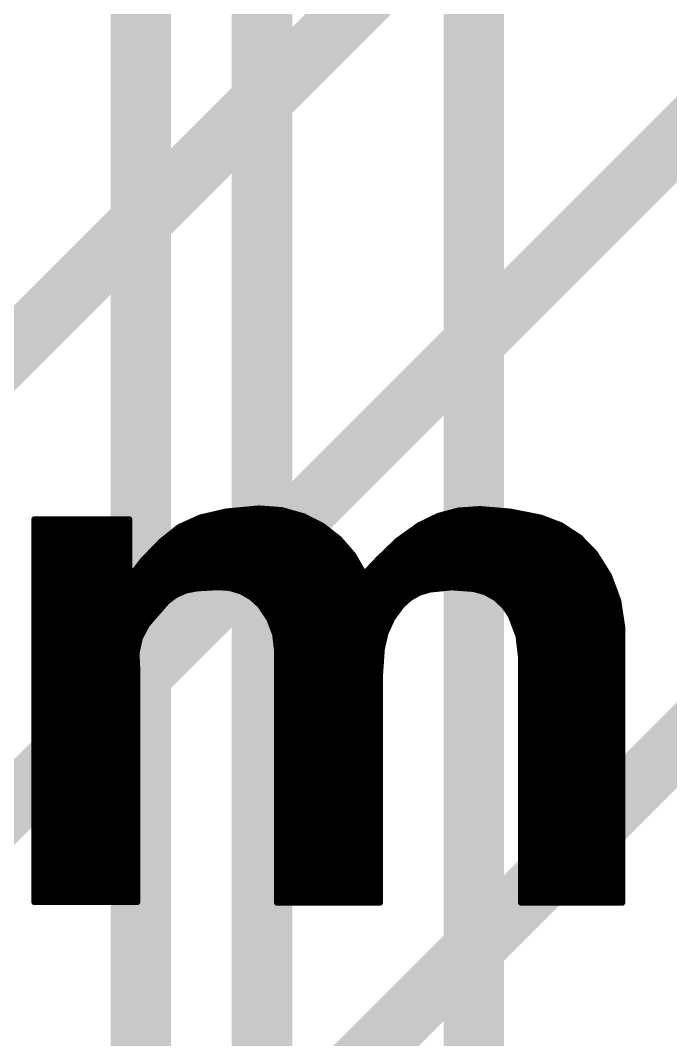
# Model space of a CAD drawing. Extents: x -28 to 79, y -1 to 63.
# Drawn here: x 41.405 to 44.133, y 23.873 to 28.148 of the extents above; entities that cross this region are included whole.
import ezdxf

# ---------------------------------------------------------------- set-up
doc = ezdxf.new("R2010")
doc.units = 0
for name, color, linetype in [('1', 12, 'CONTINUOUS'), ('16', 132, 'CONTINUOUS'), ('21', 41, 'CONTINUOUS')]:
    doc.layers.add(name, color=color, linetype=linetype)

msp = doc.modelspace()

# ---------------------------------------------------------------- linework, layer by layer
at = {"layer": '1', "const_width": 0.254}
for points in [[(41.91, 19.685), (41.91, 50.8)], [(42.418, 32.258), (42.418, 18.923)], [(43.307, 30.607), (43.307, 18.415)]]:
    msp.add_lwpolyline(points, dxfattribs=at)
at = {"layer": '16', "const_width": 0.254}
for points in [[(34.671, 20.066), (46.355, 31.75)], [(35.56, 19.05), (46.99, 30.48)], [(36.322, 17.272), (46.99, 27.94)]]:
    msp.add_lwpolyline(points, dxfattribs=at)
at = {"layer": '21', "const_width": 0.0254}
for points in [[(42.1589, 26.0629), (42.2681, 26.0883)], [(42.2574, 26.0858), (42.5302, 26.0858)], [(42.2681, 26.0883), (42.4053, 26.101)], [(42.4053, 26.101), (42.501, 26.0941)], [(42.501, 26.0941), (42.5933, 26.068)], [(42.5933, 26.068), (42.6723, 26.0277)], [(43.0759, 26.0299), (43.1564, 26.0692)], [(43.1564, 26.0692), (43.243, 26.0924)], [(43.2185, 26.0858), (43.4704, 26.0858)], [(43.243, 26.0924), (43.3324, 26.0985)], [(43.3324, 26.0985), (43.4604, 26.0878)], [(43.4604, 26.0878), (43.5864, 26.0629)], [(41.463, 24.45), (41.463, 26.0553)], [(41.463, 26.0553), (41.8617, 26.0553)], [(41.463, 26.035), (41.8617, 26.035)], [(41.8617, 26.0553), (41.8617, 25.8343)], [(42.07, 26.0225), (42.1589, 26.0629)], [(42.0975, 26.035), (42.6579, 26.035)], [(42.1534, 26.0604), (42.6082, 26.0604)], [(42.6723, 26.0277), (42.7422, 25.973)], [(42.987, 25.9661), (43.0759, 26.0299)], [(43.0863, 26.035), (43.6604, 26.035)], [(43.1384, 26.0604), (43.593, 26.0604)], [(43.5864, 26.0629), (43.673, 26.0302)], [(43.673, 26.0302), (43.7505, 25.9795)], [(41.463, 26.0096), (41.8617, 26.0096)], [(41.463, 25.9842), (41.8617, 25.9842)], [(41.9938, 25.9613), (42.07, 26.0225)], [(42.0223, 25.9842), (42.7279, 25.9842)], [(42.0539, 26.0096), (42.6954, 26.0096)], [(43.0122, 25.9842), (43.7433, 25.9842)], [(43.0476, 26.0096), (43.7045, 26.0096)], [(41.463, 25.9588), (41.8617, 25.9588)], [(41.9176, 25.8826), (41.9938, 25.9613)], [(41.9914, 25.9588), (42.7545, 25.9588)], [(42.7422, 25.973), (42.8003, 25.9061)], [(42.9082, 25.8902), (42.987, 25.9661)], [(42.9794, 25.9588), (43.7706, 25.9588)], [(43.7505, 25.9795), (43.815, 25.9131)], [(41.463, 25.9334), (41.8617, 25.9334)], [(41.463, 25.908), (41.8617, 25.908)], [(41.9422, 25.908), (42.7987, 25.908)], [(41.9668, 25.9334), (42.7766, 25.9334)], [(42.8003, 25.9061), (42.8447, 25.8293)], [(42.9267, 25.908), (43.8182, 25.908)], [(42.9531, 25.9334), (43.7953, 25.9334)], [(43.815, 25.9131), (43.8738, 25.8192)], [(41.463, 25.8826), (41.8617, 25.8826)], [(41.463, 25.8572), (41.8617, 25.8572)], [(41.8846, 25.8394), (41.9176, 25.8826)], [(41.8982, 25.8572), (42.8286, 25.8572)], [(41.9176, 25.8826), (42.8139, 25.8826)], [(42.8625, 25.842), (42.9082, 25.8902)], [(42.8769, 25.8572), (43.85, 25.8572)], [(42.901, 25.8826), (43.8341, 25.8826)], [(41.463, 25.8318), (42.8433, 25.8318)], [(41.8617, 25.8343), (41.8846, 25.8394)], [(42.8447, 25.8293), (42.8494, 25.8302)], [(42.8494, 25.8302), (42.8534, 25.8329)], [(42.8518, 25.8318), (43.8659, 25.8318)], [(42.8534, 25.8329), (42.8625, 25.842)], [(43.8738, 25.8192), (43.9125, 25.7153)], [(41.463, 25.8064), (43.8786, 25.8064)], [(41.463, 25.781), (43.888, 25.781)], [(42.2326, 25.7708), (42.1462, 25.7658)], [(42.2824, 25.7675), (42.2326, 25.7708)], [(43.2142, 25.7702), (43.1216, 25.7607)], [(43.307, 25.7632), (43.2142, 25.7702)], [(41.463, 25.7556), (42.0964, 25.7556)], [(41.463, 25.7302), (42.0462, 25.7302)], [(42.0568, 25.7382), (42.0192, 25.7099)], [(42.0999, 25.7571), (42.0568, 25.7382)], [(42.1462, 25.7658), (42.0999, 25.7571)], [(42.3303, 25.7531), (42.2824, 25.7675)], [(42.322, 25.7556), (43.105, 25.7556)], [(42.3736, 25.7284), (42.3303, 25.7531)], [(42.3705, 25.7302), (43.0478, 25.7302)], [(42.4104, 25.6946), (42.3736, 25.7284)], [(43.0781, 25.7474), (43.0385, 25.725)], [(43.1216, 25.7607), (43.0781, 25.7474)], [(43.3545, 25.7497), (43.307, 25.7632)], [(43.3336, 25.7556), (43.8975, 25.7556)], [(43.3976, 25.7256), (43.3545, 25.7497)], [(43.3893, 25.7302), (43.9069, 25.7302)], [(43.4341, 25.6923), (43.3976, 25.7256)], [(41.463, 25.7048), (42.0148, 25.7048)], [(42.0192, 25.7099), (41.9354, 25.6134)], [(42.3993, 25.7048), (43.0161, 25.7048)], [(42.4491, 25.6374), (42.4104, 25.6946)], [(43.0047, 25.6946), (42.9646, 25.6397)], [(43.0385, 25.725), (43.0047, 25.6946)], [(43.4203, 25.7048), (43.9141, 25.7048)], [(43.4619, 25.6515), (43.4341, 25.6923)], [(43.9125, 25.7153), (43.9293, 25.6057)], [(41.463, 25.6794), (41.9927, 25.6794)], [(41.463, 25.654), (41.9707, 25.654)], [(42.4207, 25.6794), (42.9936, 25.6794)], [(42.4379, 25.654), (42.9751, 25.654)], [(42.9646, 25.6397), (42.9363, 25.578)], [(43.4428, 25.6794), (43.918, 25.6794)], [(43.4602, 25.654), (43.9219, 25.654)], [(43.4941, 25.5665), (43.4619, 25.6515)], [(41.463, 25.6286), (41.9486, 25.6286)], [(41.463, 25.6032), (41.93, 25.6032)], [(41.9354, 25.6134), (41.9056, 25.5568)], [(42.4733, 25.5727), (42.4491, 25.6374)], [(42.4524, 25.6286), (42.9595, 25.6286)], [(42.4619, 25.6032), (42.9479, 25.6032)], [(43.4706, 25.6286), (43.9258, 25.6286)], [(43.4802, 25.6032), (43.9293, 25.6032)], [(43.9293, 25.6057), (43.9293, 24.4475)], [(41.463, 25.5778), (41.9166, 25.5778)], [(41.9056, 25.5568), (41.8917, 25.4944)], [(42.4714, 25.5778), (42.9363, 25.5778)], [(42.4815, 25.5041), (42.4733, 25.5727)], [(42.9363, 25.578), (42.9209, 25.5118)], [(43.4899, 25.5778), (43.9293, 25.5778)], [(43.5051, 25.4762), (43.4941, 25.5665)], [(41.463, 25.5524), (41.9046, 25.5524)], [(41.463, 25.527), (41.899, 25.527)], [(42.4757, 25.5524), (42.9304, 25.5524)], [(42.4788, 25.527), (42.9244, 25.527)], [(42.9209, 25.5118), (42.9133, 25.4)], [(43.4959, 25.5524), (43.9293, 25.5524)], [(43.4989, 25.527), (43.9293, 25.527)], [(41.463, 25.5016), (41.8933, 25.5016)], [(41.463, 25.4762), (41.8926, 25.4762)], [(41.8917, 25.4944), (41.8948, 25.4305)], [(42.4815, 24.4475), (42.4815, 25.5041)], [(42.4815, 25.5016), (42.9202, 25.5016)], [(42.4815, 25.4762), (42.9185, 25.4762)], [(43.502, 25.5016), (43.9293, 25.5016)], [(43.5051, 24.4475), (43.5051, 25.4762)], [(43.5051, 25.4762), (43.9293, 25.4762)], [(41.463, 25.4508), (41.8938, 25.4508)], [(41.8948, 25.4305), (41.8948, 24.45)], [(42.4815, 25.4508), (42.9168, 25.4508)], [(43.5051, 25.4508), (43.9293, 25.4508)], [(41.463, 25.4254), (41.8948, 25.4254)], [(41.463, 25.4), (41.8948, 25.4)], [(42.4815, 25.4254), (42.915, 25.4254)], [(42.4815, 25.4), (42.9133, 25.4)], [(42.9133, 25.4), (42.9133, 24.4475)], [(43.5051, 25.4254), (43.9293, 25.4254)], [(43.5051, 25.4), (43.9293, 25.4)], [(41.463, 25.3746), (41.8948, 25.3746)], [(41.463, 25.3492), (41.8948, 25.3492)], [(42.4815, 25.3746), (42.9133, 25.3746)], [(42.4815, 25.3492), (42.9133, 25.3492)], [(43.5051, 25.3746), (43.9293, 25.3746)], [(43.5051, 25.3492), (43.9293, 25.3492)], [(41.463, 25.3238), (41.8948, 25.3238)], [(41.463, 25.2984), (41.8948, 25.2984)], [(42.4815, 25.3238), (42.9133, 25.3238)], [(42.4815, 25.2984), (42.9133, 25.2984)], [(43.5051, 25.3238), (43.9293, 25.3238)], [(43.5051, 25.2984), (43.9293, 25.2984)], [(41.463, 25.273), (41.8948, 25.273)], [(42.4815, 25.273), (42.9133, 25.273)], [(43.5051, 25.273), (43.9293, 25.273)], [(41.463, 25.2476), (41.8948, 25.2476)], [(41.463, 25.2222), (41.8948, 25.2222)], [(42.4815, 25.2476), (42.9133, 25.2476)], [(42.4815, 25.2222), (42.9133, 25.2222)], [(43.5051, 25.2476), (43.9293, 25.2476)], [(43.5051, 25.2222), (43.9293, 25.2222)], [(41.463, 25.1968), (41.8948, 25.1968)], [(41.463, 25.1714), (41.8948, 25.1714)], [(42.4815, 25.1968), (42.9133, 25.1968)], [(42.4815, 25.1714), (42.9133, 25.1714)], [(43.5051, 25.1968), (43.9293, 25.1968)], [(43.5051, 25.1714), (43.9293, 25.1714)], [(41.463, 25.146), (41.8948, 25.146)], [(42.4815, 25.146), (42.9133, 25.146)], [(43.5051, 25.146), (43.9293, 25.146)], [(41.463, 25.1206), (41.8948, 25.1206)], [(41.463, 25.0952), (41.8948, 25.0952)], [(42.4815, 25.1206), (42.9133, 25.1206)], [(42.4815, 25.0952), (42.9133, 25.0952)], [(43.5051, 25.1206), (43.9293, 25.1206)], [(43.5051, 25.0952), (43.9293, 25.0952)], [(41.463, 25.0698), (41.8948, 25.0698)], [(41.463, 25.0444), (41.8948, 25.0444)], [(42.4815, 25.0698), (42.9133, 25.0698)], [(42.4815, 25.0444), (42.9133, 25.0444)], [(43.5051, 25.0698), (43.9293, 25.0698)], [(43.5051, 25.0444), (43.9293, 25.0444)], [(41.463, 25.019), (41.8948, 25.019)], [(42.4815, 25.019), (42.9133, 25.019)], [(43.5051, 25.019), (43.9293, 25.019)], [(41.463, 24.9936), (41.8948, 24.9936)], [(41.463, 24.9682), (41.8948, 24.9682)], [(42.4815, 24.9936), (42.9133, 24.9936)], [(42.4815, 24.9682), (42.9133, 24.9682)], [(43.5051, 24.9936), (43.9293, 24.9936)], [(43.5051, 24.9682), (43.9293, 24.9682)], [(41.463, 24.9428), (41.8948, 24.9428)], [(41.463, 24.9174), (41.8948, 24.9174)], [(42.4815, 24.9428), (42.9133, 24.9428)], [(42.4815, 24.9174), (42.9133, 24.9174)], [(43.5051, 24.9428), (43.9293, 24.9428)], [(43.5051, 24.9174), (43.9293, 24.9174)], [(41.463, 24.892), (41.8948, 24.892)], [(42.4815, 24.892), (42.9133, 24.892)], [(43.5051, 24.892), (43.9293, 24.892)], [(41.463, 24.8666), (41.8948, 24.8666)], [(41.463, 24.8412), (41.8948, 24.8412)], [(42.4815, 24.8666), (42.9133, 24.8666)], [(42.4815, 24.8412), (42.9133, 24.8412)], [(43.5051, 24.8666), (43.9293, 24.8666)], [(43.5051, 24.8412), (43.9293, 24.8412)], [(41.463, 24.8158), (41.8948, 24.8158)], [(41.463, 24.7904), (41.8948, 24.7904)], [(42.4815, 24.8158), (42.9133, 24.8158)], [(42.4815, 24.7904), (42.9133, 24.7904)], [(43.5051, 24.8158), (43.9293, 24.8158)], [(43.5051, 24.7904), (43.9293, 24.7904)], [(41.463, 24.765), (41.8948, 24.765)], [(42.4815, 24.765), (42.9133, 24.765)], [(43.5051, 24.765), (43.9293, 24.765)], [(41.463, 24.7396), (41.8948, 24.7396)], [(41.463, 24.7142), (41.8948, 24.7142)], [(42.4815, 24.7396), (42.9133, 24.7396)], [(42.4815, 24.7142), (42.9133, 24.7142)], [(43.5051, 24.7396), (43.9293, 24.7396)], [(43.5051, 24.7142), (43.9293, 24.7142)], [(41.463, 24.6888), (41.8948, 24.6888)], [(41.463, 24.6634), (41.8948, 24.6634)], [(42.4815, 24.6888), (42.9133, 24.6888)], [(42.4815, 24.6634), (42.9133, 24.6634)], [(43.5051, 24.6888), (43.9293, 24.6888)], [(43.5051, 24.6634), (43.9293, 24.6634)], [(41.463, 24.638), (41.8948, 24.638)], [(42.4815, 24.638), (42.9133, 24.638)], [(43.5051, 24.638), (43.9293, 24.638)], [(41.463, 24.6126), (41.8948, 24.6126)], [(41.463, 24.5872), (41.8948, 24.5872)], [(42.4815, 24.6126), (42.9133, 24.6126)], [(42.4815, 24.5872), (42.9133, 24.5872)], [(43.5051, 24.6126), (43.9293, 24.6126)], [(43.5051, 24.5872), (43.9293, 24.5872)], [(41.463, 24.5618), (41.8948, 24.5618)], [(41.463, 24.5364), (41.8948, 24.5364)], [(42.4815, 24.5618), (42.9133, 24.5618)], [(42.4815, 24.5364), (42.9133, 24.5364)], [(43.5051, 24.5618), (43.9293, 24.5618)], [(43.5051, 24.5364), (43.9293, 24.5364)], [(41.463, 24.511), (41.8948, 24.511)], [(41.463, 24.4856), (41.8948, 24.4856)], [(42.4815, 24.511), (42.9133, 24.511)], [(42.4815, 24.4856), (42.9133, 24.4856)], [(43.5051, 24.511), (43.9293, 24.511)], [(43.5051, 24.4856), (43.9293, 24.4856)], [(41.463, 24.4602), (41.8948, 24.4602)], [(41.8948, 24.45), (41.463, 24.45)], [(42.4815, 24.4602), (42.9133, 24.4602)], [(42.9133, 24.4475), (42.4815, 24.4475)], [(43.5051, 24.4602), (43.9293, 24.4602)], [(43.9293, 24.4475), (43.5051, 24.4475)]]:
    msp.add_lwpolyline(points, dxfattribs=at)
at = {"layer": '21', "const_width": 0.0127}
for points in [[(42.2574, 26.0922, 1), (42.2574, 26.0795)], [(42.2675, 26.0946, 1), (42.2687, 26.082)], [(42.2695, 26.0821, 1), (42.2667, 26.0945)], [(42.4058, 26.1073, 1), (42.4048, 26.0947)], [(42.4059, 26.0947, 1), (42.4047, 26.1073)], [(42.5027, 26.1002, 1), (42.4993, 26.0879)], [(42.5005, 26.0877, 1), (42.5014, 26.1004)], [(42.5302, 26.0795, 1), (42.5302, 26.0922)], [(42.5962, 26.0737, 1), (42.5904, 26.0623)], [(42.5916, 26.0619, 1), (42.595, 26.0741)], [(43.1548, 26.0753, 1), (43.1581, 26.0631)], [(43.1592, 26.0635, 1), (43.1536, 26.0749)], [(43.2185, 26.0922, 1), (43.2185, 26.0795)], [(43.2426, 26.0987, 1), (43.2434, 26.086)], [(43.2446, 26.0862, 1), (43.2414, 26.0985)], [(43.3329, 26.1048, 1), (43.3319, 26.0922)], [(43.3328, 26.0922, 1), (43.332, 26.1048)], [(43.4616, 26.094, 1), (43.4592, 26.0816)], [(43.4599, 26.0815, 1), (43.4609, 26.0941)], [(43.4704, 26.0795, 1), (43.4704, 26.0922)], [(41.463, 26.0617, 1), (41.463, 26.049)], [(41.463, 26.0414, 1), (41.463, 26.0286)], [(41.4693, 26.0553, 1), (41.4567, 26.0553)], [(41.868, 26.0553, 1), (41.8554, 26.0553)], [(41.8617, 26.049, 1), (41.8617, 26.0617)], [(41.8617, 26.0286, 1), (41.8617, 26.0414)], [(42.0975, 26.0414, 1), (42.0975, 26.0286)], [(42.1534, 26.0668, 1), (42.1534, 26.0541)], [(42.1575, 26.0691, 1), (42.1603, 26.0567)], [(42.1615, 26.0571, 1), (42.1563, 26.0687)], [(42.6082, 26.0541, 1), (42.6082, 26.0668)], [(42.6579, 26.0286, 1), (42.6579, 26.0414)], [(42.6762, 26.0327, 1), (42.6684, 26.0227)], [(42.6694, 26.022, 1), (42.6752, 26.0333)], [(43.0731, 26.0356, 1), (43.0787, 26.0242)], [(43.0796, 26.0247, 1), (43.0722, 26.0351)], [(43.0863, 26.0414, 1), (43.0863, 26.0286)], [(43.1384, 26.0668, 1), (43.1384, 26.0541)], [(43.5886, 26.0688, 1), (43.5842, 26.057)], [(43.5852, 26.0567, 1), (43.5876, 26.0691)], [(43.593, 26.0541, 1), (43.593, 26.0668)], [(43.6604, 26.0286, 1), (43.6604, 26.0414)], [(43.6765, 26.0356, 1), (43.6696, 26.0249)], [(43.6708, 26.0243, 1), (43.6753, 26.0362)], [(41.463, 26.016, 1), (41.463, 26.0033)], [(41.463, 25.9906, 1), (41.463, 25.9779)], [(41.8617, 26.0033, 1), (41.8617, 26.016)], [(41.8617, 25.9779, 1), (41.8617, 25.9906)], [(42.0223, 25.9906, 1), (42.0223, 25.9779)], [(42.0539, 26.016, 1), (42.0539, 26.0033)], [(42.0673, 26.0282, 1), (42.0726, 26.0167)], [(42.0739, 26.0175, 1), (42.066, 26.0274)], [(42.6954, 26.0033, 1), (42.6954, 26.016)], [(42.7279, 25.9779, 1), (42.7279, 25.9906)], [(43.0122, 25.9906, 1), (43.0122, 25.9779)], [(43.0476, 26.016, 1), (43.0476, 26.0033)], [(43.7045, 26.0033, 1), (43.7045, 26.016)], [(43.7433, 25.9779, 1), (43.7433, 25.9906)], [(41.463, 25.9652, 1), (41.463, 25.9524)], [(41.8617, 25.9524, 1), (41.8617, 25.9652)], [(41.9914, 25.9652, 1), (41.9914, 25.9524)], [(41.9898, 25.9663, 1), (41.9978, 25.9563)], [(41.9984, 25.9569, 1), (41.9892, 25.9657)], [(42.7469, 25.9772, 1), (42.7374, 25.9689)], [(42.7382, 25.968, 1), (42.7461, 25.978)], [(42.7545, 25.9524, 1), (42.7545, 25.9652)], [(42.9794, 25.9652, 1), (42.9794, 25.9524)], [(42.9833, 25.9713, 1), (42.9907, 25.9609)], [(42.9914, 25.9615, 1), (42.9826, 25.9707)], [(43.755, 25.9839, 1), (43.7459, 25.9751)], [(43.747, 25.9742, 1), (43.754, 25.9848)], [(43.7706, 25.9524, 1), (43.7706, 25.9652)], [(41.463, 25.9398, 1), (41.463, 25.9271)], [(41.463, 25.9144, 1), (41.463, 25.9017)], [(41.8617, 25.9271, 1), (41.8617, 25.9398)], [(41.8617, 25.9017, 1), (41.8617, 25.9144)], [(41.9422, 25.9144, 1), (41.9422, 25.9017)], [(41.9668, 25.9398, 1), (41.9668, 25.9271)], [(42.7766, 25.9271, 1), (42.7766, 25.9398)], [(42.8058, 25.9093, 1), (42.7948, 25.9029)], [(42.7955, 25.9019, 1), (42.8051, 25.9103)], [(42.7987, 25.9017, 1), (42.7987, 25.9144)], [(42.9267, 25.9144, 1), (42.9267, 25.9017)], [(42.9531, 25.9398, 1), (42.9531, 25.9271)], [(43.7953, 25.9271, 1), (43.7953, 25.9398)], [(43.8204, 25.9165, 1), (43.8096, 25.9097)], [(43.8104, 25.9087, 1), (43.8196, 25.9175)], [(43.8182, 25.9017, 1), (43.8182, 25.9144)], [(41.463, 25.889, 1), (41.463, 25.8762)], [(41.463, 25.8636, 1), (41.463, 25.8509)], [(41.8617, 25.8762, 1), (41.8617, 25.889)], [(41.8617, 25.8509, 1), (41.8617, 25.8636)], [(41.8982, 25.8636, 1), (41.8982, 25.8509)], [(41.9176, 25.889, 1), (41.9176, 25.8762)], [(41.913, 25.887, 1), (41.9222, 25.8782)], [(41.9226, 25.8787, 1), (41.9126, 25.8865)], [(42.8139, 25.8762, 1), (42.8139, 25.889)], [(42.8286, 25.8509, 1), (42.8286, 25.8636)], [(42.8769, 25.8636, 1), (42.8769, 25.8509)], [(42.901, 25.889, 1), (42.901, 25.8762)], [(42.9038, 25.8948, 1), (42.9126, 25.8856)], [(42.9128, 25.8858, 1), (42.9036, 25.8946)], [(43.8341, 25.8762, 1), (43.8341, 25.889)], [(43.85, 25.8509, 1), (43.85, 25.8636)], [(41.463, 25.8382, 1), (41.463, 25.8255)], [(41.8603, 25.8405, 1), (41.8631, 25.8281)], [(41.8554, 25.8343, 1), (41.868, 25.8343)], [(41.8796, 25.8433, 1), (41.8896, 25.8355)], [(41.886, 25.8332, 1), (41.8832, 25.8456)], [(42.8435, 25.8355, 1), (42.8459, 25.8231)], [(42.8392, 25.8261, 1), (42.8502, 25.8325)], [(42.8459, 25.8355, 1), (42.853, 25.825)], [(42.8433, 25.8255, 1), (42.8433, 25.8382)], [(42.8518, 25.8382, 1), (42.8518, 25.8255)], [(42.8489, 25.8374, 1), (42.8579, 25.8284)], [(42.8506, 25.824, 1), (42.8482, 25.8365)], [(42.8569, 25.8276, 1), (42.8499, 25.8382)], [(42.8579, 25.8464, 1), (42.8671, 25.8376)], [(42.867, 25.8375, 1), (42.858, 25.8465)], [(43.8659, 25.8255, 1), (43.8659, 25.8382)], [(43.8798, 25.8214, 1), (43.8679, 25.8169)], [(43.8685, 25.8158, 1), (43.8792, 25.8225)], [(41.463, 25.8128, 1), (41.463, 25.8)], [(41.463, 25.7874, 1), (41.463, 25.7747)], [(42.233, 25.7771, 1), (42.2322, 25.7645)], [(42.233, 25.7645, 1), (42.2322, 25.7771)], [(43.2147, 25.7765, 1), (43.2137, 25.7638)], [(43.2148, 25.7638, 1), (43.2135, 25.7765)], [(43.8786, 25.8, 1), (43.8786, 25.8128)], [(43.888, 25.7747, 1), (43.888, 25.7874)], [(41.463, 25.762, 1), (41.463, 25.7492)], [(41.463, 25.7366, 1), (41.463, 25.7238)], [(42.0462, 25.7238, 1), (42.0462, 25.7366)], [(42.0543, 25.744, 1), (42.0594, 25.7324)], [(42.0607, 25.7331, 1), (42.053, 25.7433)], [(42.0988, 25.7634, 1), (42.1011, 25.7509)], [(42.0964, 25.7492, 1), (42.0964, 25.762)], [(42.1025, 25.7513, 1), (42.0974, 25.763)], [(42.1458, 25.7721, 1), (42.1466, 25.7595)], [(42.1474, 25.7596, 1), (42.145, 25.772)], [(42.2843, 25.7736, 1), (42.2806, 25.7614)], [(42.282, 25.7612, 1), (42.2828, 25.7738)], [(42.322, 25.762, 1), (42.322, 25.7492)], [(42.3334, 25.7586, 1), (42.3271, 25.7476)], [(42.3284, 25.747, 1), (42.3321, 25.7592)], [(42.3705, 25.7366, 1), (42.3705, 25.7238)], [(42.3779, 25.7331, 1), (42.3693, 25.7237)], [(42.3705, 25.7229, 1), (42.3768, 25.7339)], [(43.0478, 25.7238, 1), (43.0478, 25.7366)], [(43.0763, 25.7534, 1), (43.08, 25.7413)], [(43.0812, 25.7418, 1), (43.075, 25.7529)], [(43.105, 25.7492, 1), (43.105, 25.762)], [(43.121, 25.767, 1), (43.1222, 25.7544)], [(43.1235, 25.7546, 1), (43.1197, 25.7668)], [(43.3087, 25.7693, 1), (43.3053, 25.7571)], [(43.3065, 25.7569, 1), (43.3075, 25.7695)], [(43.3336, 25.762, 1), (43.3336, 25.7492)], [(43.3576, 25.7552, 1), (43.3514, 25.7441)], [(43.3527, 25.7435, 1), (43.3562, 25.7558)], [(43.3893, 25.7366, 1), (43.3893, 25.7238)], [(43.4019, 25.7303, 1), (43.3933, 25.7209)], [(43.8975, 25.7492, 1), (43.8975, 25.762)], [(43.9069, 25.7238, 1), (43.9069, 25.7366)], [(41.463, 25.7112, 1), (41.463, 25.6985)], [(42.0154, 25.715, 1), (42.023, 25.7048)], [(42.024, 25.7057, 1), (42.0144, 25.7141)], [(42.0148, 25.6985, 1), (42.0148, 25.7112)], [(42.3993, 25.7112, 1), (42.3993, 25.6985)], [(42.4157, 25.6982, 1), (42.4051, 25.691)], [(42.4061, 25.6899, 1), (42.4147, 25.6993)], [(43.0005, 25.6993, 1), (43.0089, 25.6899)], [(43.0098, 25.6909, 1), (42.9996, 25.6983)], [(43.0161, 25.6985, 1), (43.0161, 25.7112)], [(43.0354, 25.7305, 1), (43.0417, 25.7195)], [(43.0428, 25.7203, 1), (43.0343, 25.7297)], [(43.3945, 25.72, 1), (43.4007, 25.7311)], [(43.4203, 25.7112, 1), (43.4203, 25.6985)], [(43.4393, 25.6959, 1), (43.4288, 25.6887)], [(43.4298, 25.6876, 1), (43.4383, 25.697)], [(43.9187, 25.7162, 1), (43.9062, 25.7143)], [(43.9065, 25.713, 1), (43.9184, 25.7175)], [(43.9141, 25.6985, 1), (43.9141, 25.7112)], [(41.463, 25.6858, 1), (41.463, 25.673)], [(41.463, 25.6604, 1), (41.463, 25.6476)], [(41.9707, 25.6476, 1), (41.9707, 25.6604)], [(41.9927, 25.673, 1), (41.9927, 25.6858)], [(42.4207, 25.6858, 1), (42.4207, 25.673)], [(42.4379, 25.6604, 1), (42.4379, 25.6476)], [(42.9704, 25.6371, 1), (42.9589, 25.6424)], [(42.9751, 25.6476, 1), (42.9751, 25.6604)], [(42.9936, 25.673, 1), (42.9936, 25.6858)], [(43.4428, 25.6858, 1), (43.4428, 25.673)], [(43.4602, 25.6604, 1), (43.4602, 25.6476)], [(43.4678, 25.6538, 1), (43.456, 25.6492)], [(43.4567, 25.6479, 1), (43.4671, 25.6551)], [(43.918, 25.673, 1), (43.918, 25.6858)], [(43.9219, 25.6476, 1), (43.9219, 25.6604)], [(41.463, 25.635, 1), (41.463, 25.6223)], [(41.463, 25.6096, 1), (41.463, 25.5968)], [(41.9306, 25.6176, 1), (41.9402, 25.6092)], [(41.941, 25.6104, 1), (41.9298, 25.6164)], [(41.93, 25.5968, 1), (41.93, 25.6096)], [(41.9486, 25.6223, 1), (41.9486, 25.635)], [(42.4551, 25.6396, 1), (42.4432, 25.6352)], [(42.4439, 25.6338, 1), (42.4544, 25.641)], [(42.4524, 25.635, 1), (42.4524, 25.6223)], [(42.4619, 25.6096, 1), (42.4619, 25.5968)], [(42.9479, 25.5968, 1), (42.9479, 25.6096)], [(42.9595, 25.6435, 1), (42.9698, 25.636)], [(42.9595, 25.6223, 1), (42.9595, 25.635)], [(43.4706, 25.635, 1), (43.4706, 25.6223)], [(43.4802, 25.6096, 1), (43.4802, 25.5968)], [(43.923, 25.6047, 1), (43.9356, 25.6067)], [(43.9357, 25.6057, 1), (43.923, 25.6057)], [(43.9258, 25.6223, 1), (43.9258, 25.635)], [(43.9293, 25.5968, 1), (43.9293, 25.6096)], [(41.463, 25.5842, 1), (41.463, 25.5714)], [(41.9118, 25.5554, 1), (41.8994, 25.5582)], [(41.9166, 25.5714, 1), (41.9166, 25.5842)], [(42.4714, 25.5842, 1), (42.4714, 25.5714)], [(42.4796, 25.5734, 1), (42.467, 25.5719)], [(42.4673, 25.5705, 1), (42.4792, 25.5749)], [(42.9306, 25.5806, 1), (42.9421, 25.5753)], [(42.9425, 25.5765, 1), (42.9301, 25.5794)], [(42.9363, 25.5714, 1), (42.9363, 25.5842)], [(43.4899, 25.5842, 1), (43.4899, 25.5714)], [(43.5005, 25.5672, 1), (43.4878, 25.5657)], [(43.4882, 25.5642, 1), (43.5001, 25.5687)], [(43.9293, 25.5714, 1), (43.9293, 25.5842)], [(41.463, 25.5588, 1), (41.463, 25.5461)], [(41.463, 25.5334, 1), (41.463, 25.5206)], [(41.899, 25.5206, 1), (41.899, 25.5334)], [(41.9, 25.5598, 1), (41.9112, 25.5539)], [(41.9046, 25.5461, 1), (41.9046, 25.5588)], [(42.4757, 25.5588, 1), (42.4757, 25.5461)], [(42.4788, 25.5334, 1), (42.4788, 25.5206)], [(42.9272, 25.5114, 1), (42.9146, 25.5122)], [(42.9244, 25.5206, 1), (42.9244, 25.5334)], [(42.9304, 25.5461, 1), (42.9304, 25.5588)], [(43.4959, 25.5588, 1), (43.4959, 25.5461)], [(43.4989, 25.5334, 1), (43.4989, 25.5206)], [(43.9293, 25.5461, 1), (43.9293, 25.5588)], [(43.9293, 25.5206, 1), (43.9293, 25.5334)], [(41.463, 25.508, 1), (41.463, 25.4952)], [(41.463, 25.4826, 1), (41.463, 25.4699)], [(41.8981, 25.4947, 1), (41.8854, 25.4941)], [(41.8855, 25.4958, 1), (41.8979, 25.493)], [(41.8926, 25.4699, 1), (41.8926, 25.4826)], [(41.8933, 25.4952, 1), (41.8933, 25.508)], [(42.4815, 25.508, 1), (42.4815, 25.4952)], [(42.4815, 25.4826, 1), (42.4815, 25.4699)], [(42.4879, 25.5041, 1), (42.4752, 25.5041)], [(42.4752, 25.5033, 1), (42.4878, 25.5049)], [(42.9147, 25.5132, 1), (42.9271, 25.5104)], [(42.9185, 25.4699, 1), (42.9185, 25.4826)], [(42.9202, 25.4952, 1), (42.9202, 25.508)], [(43.502, 25.508, 1), (43.502, 25.4952)], [(43.5051, 25.4826, 1), (43.5051, 25.4699)], [(43.4988, 25.4754, 1), (43.5114, 25.477)], [(43.5114, 25.4762, 1), (43.4988, 25.4762)], [(43.9293, 25.4952, 1), (43.9293, 25.508)], [(43.9293, 25.4699, 1), (43.9293, 25.4826)], [(41.463, 25.4572, 1), (41.463, 25.4444)], [(41.9012, 25.4305, 1), (41.8885, 25.4305)], [(41.8938, 25.4444, 1), (41.8938, 25.4572)], [(42.4815, 25.4572, 1), (42.4815, 25.4444)], [(42.9168, 25.4444, 1), (42.9168, 25.4572)], [(43.5051, 25.4572, 1), (43.5051, 25.4444)], [(43.9293, 25.4444, 1), (43.9293, 25.4572)], [(41.463, 25.4318, 1), (41.463, 25.419)], [(41.463, 25.4064, 1), (41.463, 25.3937)], [(41.8885, 25.4302, 1), (41.9011, 25.4308)], [(41.8948, 25.419, 1), (41.8948, 25.4318)], [(41.8948, 25.3937, 1), (41.8948, 25.4064)], [(42.4815, 25.4318, 1), (42.4815, 25.419)], [(42.4815, 25.4064, 1), (42.4815, 25.3937)], [(42.9196, 25.4, 1), (42.907, 25.4)], [(42.907, 25.4004, 1), (42.9196, 25.3996)], [(42.9133, 25.3937, 1), (42.9133, 25.4064)], [(42.915, 25.419, 1), (42.915, 25.4318)], [(43.5051, 25.4318, 1), (43.5051, 25.419)], [(43.5051, 25.4064, 1), (43.5051, 25.3937)], [(43.9293, 25.419, 1), (43.9293, 25.4318)], [(43.9293, 25.3937, 1), (43.9293, 25.4064)], [(41.463, 25.381, 1), (41.463, 25.3682)], [(41.463, 25.3556, 1), (41.463, 25.3428)], [(41.8948, 25.3682, 1), (41.8948, 25.381)], [(41.8948, 25.3428, 1), (41.8948, 25.3556)], [(42.4815, 25.381, 1), (42.4815, 25.3682)], [(42.4815, 25.3556, 1), (42.4815, 25.3428)], [(42.9133, 25.3682, 1), (42.9133, 25.381)], [(42.9133, 25.3428, 1), (42.9133, 25.3556)], [(43.5051, 25.381, 1), (43.5051, 25.3682)], [(43.5051, 25.3556, 1), (43.5051, 25.3428)], [(43.9293, 25.3682, 1), (43.9293, 25.381)], [(43.9293, 25.3428, 1), (43.9293, 25.3556)], [(41.463, 25.3302, 1), (41.463, 25.3175)], [(41.463, 25.3048, 1), (41.463, 25.292)], [(41.8948, 25.3175, 1), (41.8948, 25.3302)], [(41.8948, 25.292, 1), (41.8948, 25.3048)], [(42.4815, 25.3302, 1), (42.4815, 25.3175)], [(42.4815, 25.3048, 1), (42.4815, 25.292)], [(42.9133, 25.3175, 1), (42.9133, 25.3302)], [(42.9133, 25.292, 1), (42.9133, 25.3048)], [(43.5051, 25.3302, 1), (43.5051, 25.3175)], [(43.5051, 25.3048, 1), (43.5051, 25.292)], [(43.9293, 25.3175, 1), (43.9293, 25.3302)], [(43.9293, 25.292, 1), (43.9293, 25.3048)], [(41.463, 25.2794, 1), (41.463, 25.2666)], [(41.8948, 25.2666, 1), (41.8948, 25.2794)], [(42.4815, 25.2794, 1), (42.4815, 25.2666)], [(42.9133, 25.2666, 1), (42.9133, 25.2794)], [(43.5051, 25.2794, 1), (43.5051, 25.2666)], [(43.9293, 25.2666, 1), (43.9293, 25.2794)], [(41.463, 25.254, 1), (41.463, 25.2413)], [(41.463, 25.2286, 1), (41.463, 25.2158)], [(41.8948, 25.2413, 1), (41.8948, 25.254)], [(41.8948, 25.2158, 1), (41.8948, 25.2286)], [(42.4815, 25.254, 1), (42.4815, 25.2413)], [(42.4815, 25.2286, 1), (42.4815, 25.2158)], [(42.9133, 25.2413, 1), (42.9133, 25.254)], [(42.9133, 25.2158, 1), (42.9133, 25.2286)], [(43.5051, 25.254, 1), (43.5051, 25.2413)], [(43.5051, 25.2286, 1), (43.5051, 25.2158)], [(43.9293, 25.2413, 1), (43.9293, 25.254)], [(43.9293, 25.2158, 1), (43.9293, 25.2286)], [(41.463, 25.2032, 1), (41.463, 25.1904)], [(41.463, 25.1778, 1), (41.463, 25.1651)], [(41.8948, 25.1904, 1), (41.8948, 25.2032)], [(41.8948, 25.1651, 1), (41.8948, 25.1778)], [(42.4815, 25.2032, 1), (42.4815, 25.1904)], [(42.4815, 25.1778, 1), (42.4815, 25.1651)], [(42.9133, 25.1904, 1), (42.9133, 25.2032)], [(42.9133, 25.1651, 1), (42.9133, 25.1778)], [(43.5051, 25.2032, 1), (43.5051, 25.1904)], [(43.5051, 25.1778, 1), (43.5051, 25.1651)], [(43.9293, 25.1904, 1), (43.9293, 25.2032)], [(43.9293, 25.1651, 1), (43.9293, 25.1778)], [(41.463, 25.1524, 1), (41.463, 25.1396)], [(41.8948, 25.1396, 1), (41.8948, 25.1524)], [(42.4815, 25.1524, 1), (42.4815, 25.1396)], [(42.9133, 25.1396, 1), (42.9133, 25.1524)], [(43.5051, 25.1524, 1), (43.5051, 25.1396)], [(43.9293, 25.1396, 1), (43.9293, 25.1524)], [(41.463, 25.127, 1), (41.463, 25.1142)], [(41.463, 25.1016, 1), (41.463, 25.0889)], [(41.8948, 25.1142, 1), (41.8948, 25.127)], [(41.8948, 25.0889, 1), (41.8948, 25.1016)], [(42.4815, 25.127, 1), (42.4815, 25.1142)], [(42.4815, 25.1016, 1), (42.4815, 25.0889)], [(42.9133, 25.1142, 1), (42.9133, 25.127)], [(42.9133, 25.0889, 1), (42.9133, 25.1016)], [(43.5051, 25.127, 1), (43.5051, 25.1142)], [(43.5051, 25.1016, 1), (43.5051, 25.0889)], [(43.9293, 25.1142, 1), (43.9293, 25.127)], [(43.9293, 25.0889, 1), (43.9293, 25.1016)], [(41.463, 25.0762, 1), (41.463, 25.0634)], [(41.463, 25.0508, 1), (41.463, 25.038)], [(41.8948, 25.0634, 1), (41.8948, 25.0762)], [(41.8948, 25.038, 1), (41.8948, 25.0508)], [(42.4815, 25.0762, 1), (42.4815, 25.0634)], [(42.4815, 25.0508, 1), (42.4815, 25.038)], [(42.9133, 25.0634, 1), (42.9133, 25.0762)], [(42.9133, 25.038, 1), (42.9133, 25.0508)], [(43.5051, 25.0762, 1), (43.5051, 25.0634)], [(43.5051, 25.0508, 1), (43.5051, 25.038)], [(43.9293, 25.0634, 1), (43.9293, 25.0762)], [(43.9293, 25.038, 1), (43.9293, 25.0508)], [(41.463, 25.0254, 1), (41.463, 25.0127)], [(41.8948, 25.0127, 1), (41.8948, 25.0254)], [(42.4815, 25.0254, 1), (42.4815, 25.0127)], [(42.9133, 25.0127, 1), (42.9133, 25.0254)], [(43.5051, 25.0254, 1), (43.5051, 25.0127)], [(43.9293, 25.0127, 1), (43.9293, 25.0254)], [(41.463, 25, 1), (41.463, 24.9872)], [(41.463, 24.9746, 1), (41.463, 24.9618)], [(41.8948, 24.9872, 1), (41.8948, 25)], [(41.8948, 24.9618, 1), (41.8948, 24.9746)], [(42.4815, 25, 1), (42.4815, 24.9872)], [(42.4815, 24.9746, 1), (42.4815, 24.9618)], [(42.9133, 24.9872, 1), (42.9133, 25)], [(42.9133, 24.9618, 1), (42.9133, 24.9746)], [(43.5051, 25, 1), (43.5051, 24.9872)], [(43.5051, 24.9746, 1), (43.5051, 24.9618)], [(43.9293, 24.9872, 1), (43.9293, 25)], [(43.9293, 24.9618, 1), (43.9293, 24.9746)], [(41.463, 24.9492, 1), (41.463, 24.9365)], [(41.463, 24.9238, 1), (41.463, 24.911)], [(41.8948, 24.9365, 1), (41.8948, 24.9492)], [(41.8948, 24.911, 1), (41.8948, 24.9238)], [(42.4815, 24.9492, 1), (42.4815, 24.9365)], [(42.4815, 24.9238, 1), (42.4815, 24.911)], [(42.9133, 24.9365, 1), (42.9133, 24.9492)], [(42.9133, 24.911, 1), (42.9133, 24.9238)], [(43.5051, 24.9492, 1), (43.5051, 24.9365)], [(43.5051, 24.9238, 1), (43.5051, 24.911)], [(43.9293, 24.9365, 1), (43.9293, 24.9492)], [(43.9293, 24.911, 1), (43.9293, 24.9238)], [(41.463, 24.8984, 1), (41.463, 24.8856)], [(41.8948, 24.8856, 1), (41.8948, 24.8984)], [(42.4815, 24.8984, 1), (42.4815, 24.8856)], [(42.9133, 24.8856, 1), (42.9133, 24.8984)], [(43.5051, 24.8984, 1), (43.5051, 24.8856)], [(43.9293, 24.8856, 1), (43.9293, 24.8984)], [(41.463, 24.873, 1), (41.463, 24.8603)], [(41.463, 24.8476, 1), (41.463, 24.8348)], [(41.8948, 24.8603, 1), (41.8948, 24.873)], [(41.8948, 24.8348, 1), (41.8948, 24.8476)], [(42.4815, 24.873, 1), (42.4815, 24.8603)], [(42.4815, 24.8476, 1), (42.4815, 24.8348)], [(42.9133, 24.8603, 1), (42.9133, 24.873)], [(42.9133, 24.8348, 1), (42.9133, 24.8476)], [(43.5051, 24.873, 1), (43.5051, 24.8603)], [(43.5051, 24.8476, 1), (43.5051, 24.8348)], [(43.9293, 24.8603, 1), (43.9293, 24.873)], [(43.9293, 24.8348, 1), (43.9293, 24.8476)], [(41.463, 24.8222, 1), (41.463, 24.8094)], [(41.463, 24.7968, 1), (41.463, 24.7841)], [(41.8948, 24.8094, 1), (41.8948, 24.8222)], [(41.8948, 24.7841, 1), (41.8948, 24.7968)], [(42.4815, 24.8222, 1), (42.4815, 24.8094)], [(42.4815, 24.7968, 1), (42.4815, 24.7841)], [(42.9133, 24.8094, 1), (42.9133, 24.8222)], [(42.9133, 24.7841, 1), (42.9133, 24.7968)], [(43.5051, 24.8222, 1), (43.5051, 24.8094)], [(43.5051, 24.7968, 1), (43.5051, 24.7841)], [(43.9293, 24.8094, 1), (43.9293, 24.8222)], [(43.9293, 24.7841, 1), (43.9293, 24.7968)], [(41.463, 24.7714, 1), (41.463, 24.7586)], [(41.8948, 24.7586, 1), (41.8948, 24.7714)], [(42.4815, 24.7714, 1), (42.4815, 24.7586)], [(42.9133, 24.7586, 1), (42.9133, 24.7714)], [(43.5051, 24.7714, 1), (43.5051, 24.7586)], [(43.9293, 24.7586, 1), (43.9293, 24.7714)], [(41.463, 24.746, 1), (41.463, 24.7333)], [(41.463, 24.7206, 1), (41.463, 24.7079)], [(41.8948, 24.7333, 1), (41.8948, 24.746)], [(41.8948, 24.7079, 1), (41.8948, 24.7206)], [(42.4815, 24.746, 1), (42.4815, 24.7333)], [(42.4815, 24.7206, 1), (42.4815, 24.7079)], [(42.9133, 24.7333, 1), (42.9133, 24.746)], [(42.9133, 24.7079, 1), (42.9133, 24.7206)], [(43.5051, 24.746, 1), (43.5051, 24.7333)], [(43.5051, 24.7206, 1), (43.5051, 24.7079)], [(43.9293, 24.7333, 1), (43.9293, 24.746)], [(43.9293, 24.7079, 1), (43.9293, 24.7206)], [(41.463, 24.6952, 1), (41.463, 24.6824)], [(41.463, 24.6698, 1), (41.463, 24.6571)], [(41.8948, 24.6824, 1), (41.8948, 24.6952)], [(41.8948, 24.6571, 1), (41.8948, 24.6698)], [(42.4815, 24.6952, 1), (42.4815, 24.6824)], [(42.4815, 24.6698, 1), (42.4815, 24.6571)], [(42.9133, 24.6824, 1), (42.9133, 24.6952)], [(42.9133, 24.6571, 1), (42.9133, 24.6698)], [(43.5051, 24.6952, 1), (43.5051, 24.6824)], [(43.5051, 24.6698, 1), (43.5051, 24.6571)], [(43.9293, 24.6824, 1), (43.9293, 24.6952)], [(43.9293, 24.6571, 1), (43.9293, 24.6698)], [(41.463, 24.6444, 1), (41.463, 24.6317)], [(41.8948, 24.6317, 1), (41.8948, 24.6444)], [(42.4815, 24.6444, 1), (42.4815, 24.6317)], [(42.9133, 24.6317, 1), (42.9133, 24.6444)], [(43.5051, 24.6444, 1), (43.5051, 24.6317)], [(43.9293, 24.6317, 1), (43.9293, 24.6444)], [(41.463, 24.619, 1), (41.463, 24.6062)], [(41.463, 24.5936, 1), (41.463, 24.5809)], [(41.8948, 24.6062, 1), (41.8948, 24.619)], [(41.8948, 24.5809, 1), (41.8948, 24.5936)], [(42.4815, 24.619, 1), (42.4815, 24.6062)], [(42.4815, 24.5936, 1), (42.4815, 24.5809)], [(42.9133, 24.6062, 1), (42.9133, 24.619)], [(42.9133, 24.5809, 1), (42.9133, 24.5936)], [(43.5051, 24.619, 1), (43.5051, 24.6062)], [(43.5051, 24.5936, 1), (43.5051, 24.5809)], [(43.9293, 24.6062, 1), (43.9293, 24.619)], [(43.9293, 24.5809, 1), (43.9293, 24.5936)], [(41.463, 24.5682, 1), (41.463, 24.5555)], [(41.463, 24.5428, 1), (41.463, 24.53)], [(41.8948, 24.5555, 1), (41.8948, 24.5682)], [(41.8948, 24.53, 1), (41.8948, 24.5428)], [(42.4815, 24.5682, 1), (42.4815, 24.5555)], [(42.4815, 24.5428, 1), (42.4815, 24.53)], [(42.9133, 24.5555, 1), (42.9133, 24.5682)], [(42.9133, 24.53, 1), (42.9133, 24.5428)], [(43.5051, 24.5682, 1), (43.5051, 24.5555)], [(43.5051, 24.5428, 1), (43.5051, 24.53)], [(43.9293, 24.5555, 1), (43.9293, 24.5682)], [(43.9293, 24.53, 1), (43.9293, 24.5428)], [(41.463, 24.5174, 1), (41.463, 24.5047)], [(41.463, 24.492, 1), (41.463, 24.4793)], [(41.8948, 24.5047, 1), (41.8948, 24.5174)], [(41.8948, 24.4793, 1), (41.8948, 24.492)], [(42.4815, 24.5174, 1), (42.4815, 24.5047)], [(42.4815, 24.492, 1), (42.4815, 24.4793)], [(42.9133, 24.5047, 1), (42.9133, 24.5174)], [(42.9133, 24.4793, 1), (42.9133, 24.492)], [(43.5051, 24.5174, 1), (43.5051, 24.5047)], [(43.5051, 24.492, 1), (43.5051, 24.4793)], [(43.9293, 24.5047, 1), (43.9293, 24.5174)], [(43.9293, 24.4793, 1), (43.9293, 24.492)], [(41.463, 24.4666, 1), (41.463, 24.4538)], [(41.463, 24.4564, 1), (41.463, 24.4437)], [(41.4567, 24.45, 1), (41.4693, 24.45)], [(41.8885, 24.45, 1), (41.9012, 24.45)], [(41.8948, 24.4538, 1), (41.8948, 24.4666)], [(41.8948, 24.4437, 1), (41.8948, 24.4564)], [(42.4815, 24.4666, 1), (42.4815, 24.4538)], [(42.4815, 24.4539, 1), (42.4815, 24.4412)], [(42.9133, 24.4538, 1), (42.9133, 24.4666)], [(42.9133, 24.4412, 1), (42.9133, 24.4539)], [(43.5051, 24.4666, 1), (43.5051, 24.4538)], [(43.5051, 24.4539, 1), (43.5051, 24.4412)], [(43.9293, 24.4538, 1), (43.9293, 24.4666)], [(43.9293, 24.4412, 1), (43.9293, 24.4539)], [(42.4752, 24.4475, 1), (42.4879, 24.4475)], [(42.907, 24.4475, 1), (42.9196, 24.4475)], [(43.4988, 24.4475, 1), (43.5114, 24.4475)], [(43.923, 24.4475, 1), (43.9357, 24.4475)]]:
    msp.add_lwpolyline(points, format="xyb", dxfattribs=at)

doc.saveas('drawing.dxf')
